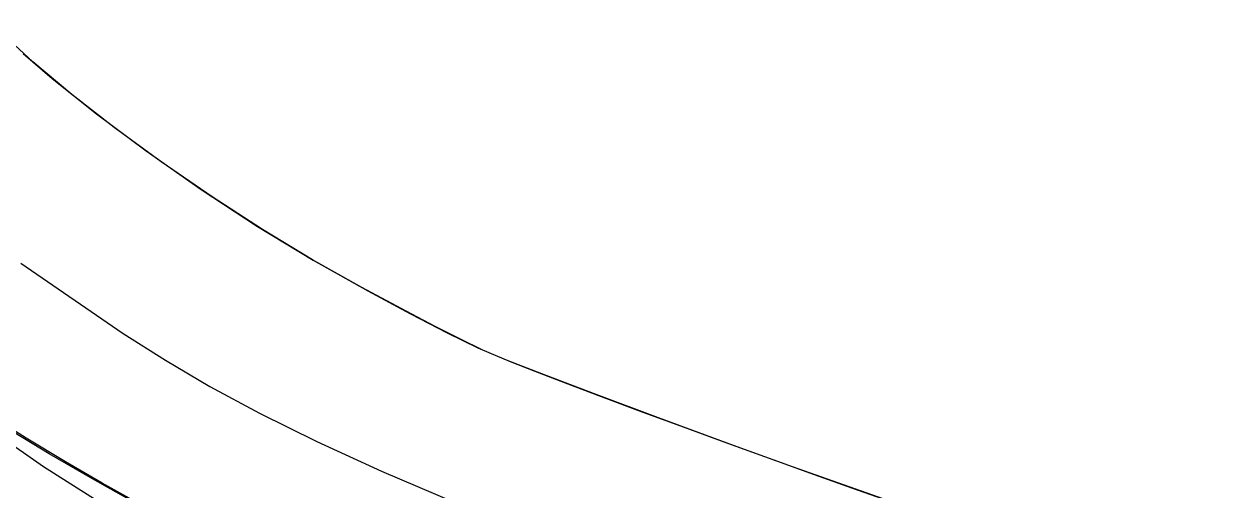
# Model space of a CAD drawing. Extents: x -120222 to -41942, y -19134 to 30932.
# Drawn here: x -97703.5 to -97529.3, y 4151.8 to 4220 of the extents above; entities that cross this region are included whole.
import ezdxf

# ---------------------------------------------------------------- set-up
doc = ezdxf.new("R2010")
doc.units = 0
doc.header["$LTSCALE"] = 150
doc.header["$MEASUREMENT"] = 0
doc.layers.get('0').update_dxf_attribs({"linetype": 'CONTINUOUS'})
doc.layers.add('_____', color=7, linetype='CONTINUOUS')

# ---------------------------------------------------------------- blocks, each defined once
blk = doc.blocks.new('____-461')
at = {"color": 1, "linetype": 'Continuous'}
for points in [[(-104148.72, -384.39, 0), (-104135.7, -393.47, 0), (-104122.39, -401.89, 0)], [(-104138.65, -333, 0), (-104134.43, -336.68, 0)], [(-104012.03, -398.49, 0), (-104018.53, -396.19, 0), (-104026.1, -393.48, 0), (-104034.73, -390.35, 0), (-104045.7, -386.34, 0), (-104054.85, -382.93, 0), (-104062.18, -380.14, 0), (-104067.7, -377.97, 0), (-104071.4, -376.41, 0), (-104074.68, -374.84, 0), (-104078.4, -372.96, 0), (-104082.65, -370.74, 0), (-104089.13, -367.25, 0), (-104096.34, -363.21, 0), (-104103.64, -358.79, 0), (-104111.02, -354.01, 0), (-104118.48, -348.86, 0), (-104125.34, -343.85, 0), (-104131.55, -339.03, 0), (-104137.24, -334.26, 0), (-104143.28, -328.68, 0)], [(-104139.01, -363.69, 0), (-104124.05, -373.98, 0), (-104117.83, -377.89, 0), (-104111.38, -381.72, 0), (-104104.1, -385.66, 0), (-104095.73, -389.79, 0), (-104086.26, -394.11, 0), (-104075.69, -398.62, 0), (-104064.02, -403.32, 0), (-104051.25, -408.21, 0), (-104040.46, -412.17, 0), (-104029.84, -415.95, 0), (-104019.82, -419.38, 0), (-104010.39, -422.46, 0), (-103999.03, -425.95, 0), (-103988.68, -428.86, 0), (-103979.33, -431.18, 0), (-103970.98, -432.91, 0), (-103963.41, -434.16, 0)], [(-104134.43, -336.68, 0), (-104127.95, -341.86, 0), (-104120.69, -347.28, 0), (-104112.65, -352.9, 0), (-104104.41, -358.31, 0), (-104096.25, -363.26, 0), (-104088.26, -367.73, 0), (-104081.99, -371.09, 0), (-104076.62, -373.87, 0), (-104072.14, -376.06, 0), (-104070.2, -376.93, 0), (-104067.42, -378.08, 0), (-104063.81, -379.51, 0), (-104059.38, -381.22, 0), (-104054.11, -383.21, 0), (-104048.01, -385.48, 0), (-104042.13, -387.65, 0), (-104035.64, -390.02, 0), (-104029, -392.43, 0), (-104022.95, -394.61, 0), (-104017.49, -396.56, 0), (-104011.25, -398.76, 0)], [(-104049.51, -430.94, 0), (-104060.51, -426.82, 0), (-104070.56, -422.92, 0), (-104079.65, -419.25, 0), (-104087.82, -415.8, 0), (-104095.09, -412.58, 0), (-104101.48, -409.57, 0), (-104106.02, -407.3, 0), (-104110.82, -404.81, 0), (-104115.95, -402.07, 0), (-104121.41, -399.07, 0), (-104127.12, -395.87, 0), (-104132.47, -392.77, 0), (-104138.25, -389.3, 0), (-104143.33, -386.07, 0)], [(-104047.98, -431.51, 0), (-104054.7, -429.09, 0), (-104061.09, -426.73, 0), (-104067.16, -424.44, 0), (-104072.89, -422.22, 0), (-104078.3, -420.06, 0), (-104083.37, -417.97, 0), (-104088.12, -415.94, 0), (-104092.19, -414.14, 0), (-104095.97, -412.39, 0), (-104099.54, -410.68, 0), (-104103.14, -408.91, 0), (-104106.8, -407.05, 0), (-104110.53, -405.12, 0), (-104116.37, -402.01, 0), (-104122.37, -398.72, 0), (-104128.53, -395.25, 0), (-104134.84, -391.59, 0), (-104141.21, -387.74, 0)]]:
    blk.add_polyline3d(points, dxfattribs=at)

msp = doc.modelspace()

# ---------------------------------------------------------------- block references
at = {"layer": '_____', "color": 0}
msp.add_blockref('____-461', (6435.10495, 4548.69799), dxfattribs=at)

doc.saveas('drawing.dxf')
